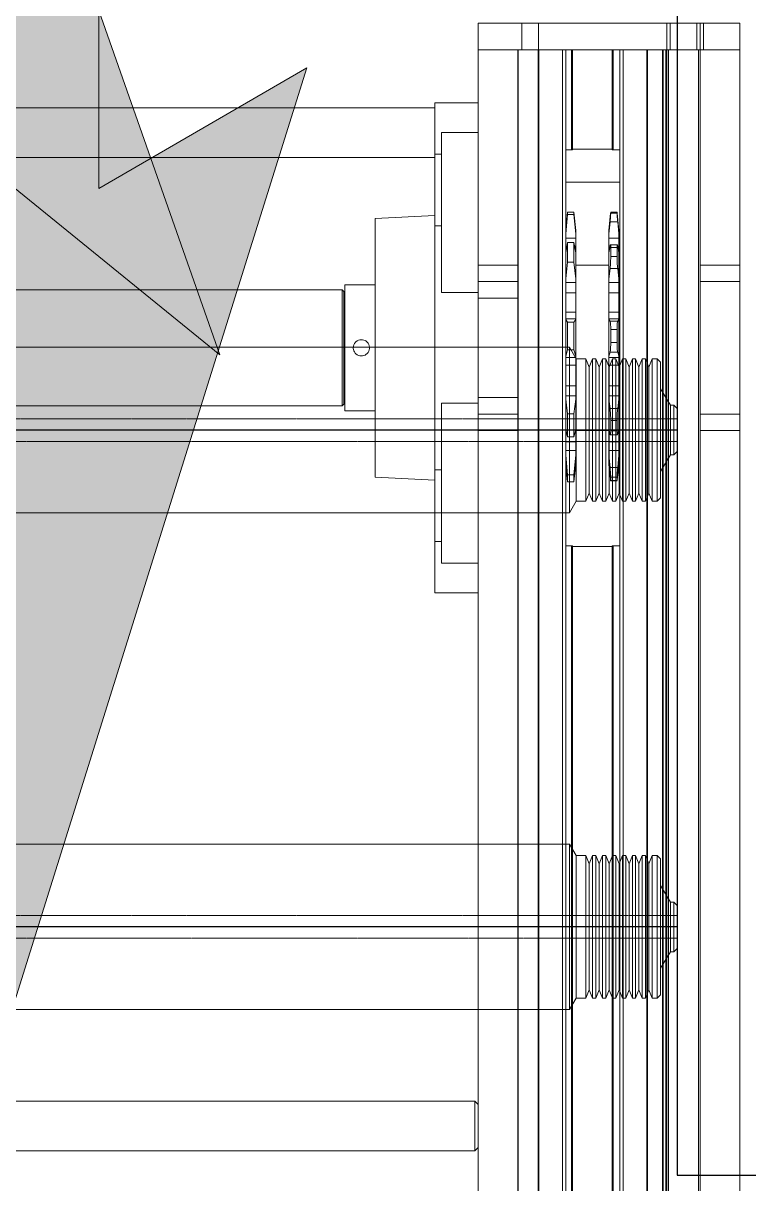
# Model space of a CAD drawing. Header units: millimetres. Extents: x -13874 to 5569, y -3136 to 4764.
# Drawn here: x 3948.2 to 4167.2, y 3004.3 to 3354.8 of the extents above; entities that cross this region are included whole.
import ezdxf

# ---------------------------------------------------------------- set-up
doc = ezdxf.new("R2010")
doc.units = ezdxf.units.MM
doc.linetypes.add('EB_DASHDOTDOT', pattern=[45, 30, -3, 3, -3, 3, -3])
doc.linetypes.add('HIDDEN', pattern=[0.375, 0.25, -0.125])
doc.layers.add('7', color=30, linetype='EB_DASHDOTDOT', lineweight=18)
doc.layers.add('8', color=35, linetype='Continuous', lineweight=5)
doc.layers.add('标注线', color=5, linetype='Continuous')

# ---------------------------------------------------------------- blocks, each defined once
blk = doc.blocks.new('guntong')
at = {"color": 7, "linetype": 'Continuous', "lineweight": 15}
for p, q in [((672915481.57, 135064607.37, 216.79), (672915479.72, 135064595.86, 216.79)), ((672915482.93, 135064608.36, 216.79), (672915481.57, 135064607.37, 216.79)), ((672915481.57, 135064572.73, 216.79), (672915481.57, 135064607.37, 216.79)), ((672915855.73, 135064608.36), (672915482.93, 135064608.36, 216.79)), ((672915482.93, 135064608.36, 216.79), (672915482.93, 135064558.36, 216.79)), ((672915857.73, 135064604.86), (672915855.73, 135064608.36)), ((672915855.73, 135064608.36), (672915855.73, 135064558.36)), ((672915860.73, 135064604.86), (672915857.73, 135064604.86)), ((672915857.73, 135064604.86), (672915857.73, 135064561.86)), ((672915861.73, 135064602.36), (672915860.73, 135064604.86)), ((672915860.73, 135064604.86), (672915860.73, 135064561.86)), ((672915862.73, 135064604.86), (672915861.73, 135064602.36)), ((672915863.73, 135064604.86), (672915862.73, 135064604.86)), ((672915862.73, 135064604.86), (672915862.73, 135064561.86)), ((672915864.73, 135064602.36), (672915863.73, 135064604.86)), ((672915863.73, 135064604.86), (672915863.73, 135064561.86)), ((672915865.73, 135064604.86), (672915864.73, 135064602.36)), ((672915866.73, 135064604.86), (672915865.73, 135064604.86)), ((672915865.73, 135064604.86), (672915865.73, 135064561.86)), ((672915867.73, 135064602.36), (672915866.73, 135064604.86)), ((672915866.73, 135064604.86), (672915866.73, 135064561.86)), ((672915868.73, 135064604.86), (672915867.73, 135064602.36)), ((672915869.73, 135064604.86), (672915868.73, 135064604.86)), ((672915868.73, 135064604.86), (672915868.73, 135064561.86)), ((672915870.73, 135064602.36), (672915869.73, 135064604.86)), ((672915869.73, 135064604.86), (672915869.73, 135064561.86)), ((672915871.73, 135064604.86), (672915870.73, 135064602.36)), ((672915872.73, 135064604.86), (672915871.73, 135064604.86)), ((672915871.73, 135064604.86), (672915871.73, 135064561.86)), ((672915873.73, 135064602.36), (672915872.73, 135064604.86)), ((672915872.73, 135064604.86), (672915872.73, 135064561.86)), ((672915874.73, 135064604.86), (672915873.73, 135064602.36)), ((672915875.73, 135064604.86), (672915874.73, 135064604.86)), ((672915874.73, 135064604.86), (672915874.73, 135064561.86)), ((672915876.73, 135064602.36), (672915875.73, 135064604.86)), ((672915875.73, 135064604.86), (672915875.73, 135064561.86)), ((672915877.73, 135064604.86), (672915876.73, 135064602.36)), ((672915878.73, 135064604.86), (672915877.73, 135064604.86)), ((672915877.73, 135064604.86), (672915877.73, 135064561.86)), ((672915879.73, 135064602.36), (672915878.73, 135064604.86)), ((672915878.73, 135064604.86), (672915878.73, 135064561.86)), ((672915880.73, 135064604.86), (672915879.73, 135064602.36)), ((672915882.23, 135064604.86), (672915880.73, 135064604.86)), ((672915880.73, 135064604.86), (672915880.73, 135064561.86)), ((672915883.23, 135064603.86), (672915882.23, 135064604.86)), ((672915882.23, 135064573.84), (672915882.23, 135064604.86)), ((672915883.23, 135064603.86), (672915883.23, 135064574.29)), ((672915861.73, 135064602.36), (672915861.73, 135064564.36)), ((672915864.73, 135064602.36), (672915864.73, 135064564.36)), ((672915867.73, 135064602.36), (672915867.73, 135064564.36)), ((672915870.73, 135064602.36), (672915870.73, 135064564.36)), ((672915873.73, 135064602.36), (672915873.73, 135064564.36)), ((672915876.73, 135064602.36), (672915876.73, 135064564.36)), ((672915879.73, 135064602.36), (672915879.73, 135064564.36)), ((672915479.22, 135064595.86, 216.79), (672915478.22, 135064594.86, 216.79)), ((672915479.72, 135064595.86, 216.79), (672915479.22, 135064595.86, 216.79)), ((672915479.22, 135064595.86, 216.79), (672915479.22, 135064570.86, 216.79)), ((672915479.72, 135064595.86, 216.79), (672915479.72, 135064570.86, 216.79)), ((672915886.23, 135064590.86), (672915883.23, 135064595.86)), ((672915887.23, 135064590.86), (672915886.23, 135064590.86)), ((672915886.23, 135064590.86), (672915886.23, 135064575.86)), ((672915888.23, 135064589.86), (672915887.23, 135064590.86)), ((672915887.23, 135064580.04), (672915887.23, 135064590.86)), ((672915887.23, 135064575.86), (672915887.23, 135064580.04)), ((672915883.23, 135064570.86), (672915886.23, 135064575.86)), ((672915886.23, 135064575.86), (672915887.23, 135064575.86)), ((672915887.23, 135064575.86), (672915888.23, 135064576.86)), ((672915478.22, 135064571.86, 216.79), (672915479.22, 135064570.86, 216.79)), ((672915481.57, 135064559.34, 216.79), (672915481.57, 135064572.73, 216.79)), ((672915882.23, 135064561.86), (672915882.23, 135064573.84)), ((672915883.23, 135064574.29), (672915883.23, 135064562.86)), ((672915479.22, 135064570.86, 216.79), (672915479.72, 135064570.86, 216.79)), ((672915479.72, 135064570.86, 216.79), (672915481.57, 135064559.34, 216.79)), ((672915855.73, 135064558.36), (672915857.73, 135064561.86)), ((672915857.73, 135064561.86), (672915860.73, 135064561.86)), ((672915860.73, 135064561.86), (672915861.73, 135064564.36)), ((672915861.73, 135064564.36), (672915862.73, 135064561.86)), ((672915862.73, 135064561.86), (672915863.73, 135064561.86)), ((672915863.73, 135064561.86), (672915864.73, 135064564.36)), ((672915864.73, 135064564.36), (672915865.73, 135064561.86)), ((672915865.73, 135064561.86), (672915866.73, 135064561.86)), ((672915866.73, 135064561.86), (672915867.73, 135064564.36)), ((672915867.73, 135064564.36), (672915868.73, 135064561.86)), ((672915868.73, 135064561.86), (672915869.73, 135064561.86)), ((672915869.73, 135064561.86), (672915870.73, 135064564.36)), ((672915870.73, 135064564.36), (672915871.73, 135064561.86)), ((672915871.73, 135064561.86), (672915872.73, 135064561.86)), ((672915872.73, 135064561.86), (672915873.73, 135064564.36)), ((672915873.73, 135064564.36), (672915874.73, 135064561.86)), ((672915874.73, 135064561.86), (672915875.73, 135064561.86)), ((672915875.73, 135064561.86), (672915876.73, 135064564.36)), ((672915876.73, 135064564.36), (672915877.73, 135064561.86)), ((672915877.73, 135064561.86), (672915878.73, 135064561.86)), ((672915878.73, 135064561.86), (672915879.73, 135064564.36)), ((672915879.73, 135064564.36), (672915880.73, 135064561.86)), ((672915880.73, 135064561.86), (672915882.23, 135064561.86)), ((672915882.23, 135064561.86), (672915883.23, 135064562.86)), ((672915481.57, 135064559.34, 216.79), (672915482.93, 135064558.36, 216.79)), ((672915482.93, 135064558.36, 216.79), (672915855.73, 135064558.36))]:
    blk.add_line(p, q, dxfattribs=at)
at = {"color": 4, "linetype": 'HIDDEN', "lineweight": 0, "ltscale": 0.05}
for p, q in [((672915888.23, 135064586.76), (672915478.22, 135064586.76, 216.79)), ((672915478.22, 135064579.96, 216.79), (672915888.23, 135064579.96))]:
    blk.add_line(p, q, dxfattribs=at)
at = {"layer": '标注线'}
for p, q in [((672915478.22, 135064571.86, 216.79), (672915478.22, 135064594.86, 216.79)), ((672915888.23, 135064576.86), (672915888.23, 135064589.86)), ((672915888.23, 135064583.36), (672915478.22, 135064583.36, 216.79))]:
    blk.add_line(p, q, dxfattribs=at)
blk = doc.blocks.new('ehyrjhyt')
blk.add_hatch(color=3).paths.add_polyline_path([(672895527.43, 135066262.73), (672895563.98, 135066158.72), (672895498.44, 135066212.03), (672895432.91, 135066158.72), (672895469.46, 135066262.73), (672895469.46, 135066508.77), (672895406.71, 135066472.3), (672895498.44, 135066765.59), (672895590.18, 135066472.3), (672895527.43, 135066508.77)])
at = {"layer": '8', "color": 3, "linetype": 'Continuous'}
for p, q in [((672895498.44, 135066765.59, -792.56), (672895590.18, 135066472.3, -792.56)), ((672895590.18, 135066472.3, -792.56), (672895527.43, 135066508.77, -792.56)), ((672895527.43, 135066508.77, -792.56), (672895527.43, 135066262.73, -792.56)), ((672895527.43, 135066262.73, -792.56), (672895563.98, 135066158.72, -792.56)), ((672895563.98, 135066158.72, -792.56), (672895498.44, 135066212.03, -792.56))]:
    blk.add_line(p, q, dxfattribs=at)
blk = doc.blocks.new('rhryh')
at = {"color": 2, "elevation": -692.22}
blk.add_lwpolyline([(88564.17, 108253.94), (89464.17, 108253.94), (89464.17, 108293.94), (88564.17, 108293.94)], close=True, dxfattribs=at)
at = {"color": 1}
blk.add_circle((89014.17, 108497.44, -909.01), 546.16, dxfattribs=at)
at = {"layer": '7', "extrusion": (0, 0, -1), "zscale": -1, "rotation": 270}
for p in [(-135153222.53, 673024182.17, 909.01), (-135153372.53, 673024182.17, 909.01)]:
    blk.add_blockref('guntong', p, dxfattribs=at)
at = {"layer": '7', "xscale": -1, "rotation": 90}
blk.add_blockref('ehyrjhyt', (135155370.84, 673003995.88, -116.44), dxfattribs=at)
at = {"layer": '7', "rotation": 270}
blk.add_blockref('ehyrjhyt', (-134977346.88, 673003995.88, -116.44), dxfattribs=at)
blk = doc.blocks.new('A$C68C05B9F')
at = {"color": 7, "linetype": 'Continuous', "lineweight": 15}
for p, q in [((12, 8, 800.61), (12, 1008, 800.61)), ((12.5, 8, 800.61), (12.5, 1008, 800.61)), ((21.5, 8, 800.61), (21.5, 1008, 800.61)), ((22, 8, 800.61), (22, 1008, 800.61)), ((22.3, 8, 800.61), (22.3, 1008, 800.61)), ((23.08, 8, 800.61), (23.08, 1008, 800.61)), ((23.29, 8, 800.61), (23.29, 1008, 800.61)), ((27.81, 8, 800.61), (27.81, 1008, 800.61)), ((28.02, 8, 800.61), (28.02, 1008, 800.61)), ((35.2, 8, 800.61), (35.2, 1008, 800.61)), ((36.2, 8, 800.61), (36.2, 1008, 800.61)), ((38.2, 157.75, 800.61), (38.2, 1008, 800.61)), ((38.5, 157.85, 800.61), (38.5, 1008, 800.61)), ((50.5, 157.85, 800.61), (50.5, 1008, 800.61)), ((50.8, 157.75, 800.61), (50.8, 1008, 800.61)), ((52.5, 1008, 800.61), (52.5, 8, 800.61)), ((53.5, 8, 800.61), (53.5, 1008, 800.61)), ((60.68, 8, 800.61), (60.68, 1008, 800.61)), ((60.89, 8, 800.61), (60.89, 1008, 800.61)), ((66.91, 8, 800.61), (66.91, 1008, 800.61)), ((0, 123, 800.61), (0, 353, 800.61)), ((67, 123, 800.61), (67, 353, 800.61)), ((79, 123, 800.61), (79, 353, 800.61)), ((80, 340.5, 800.61), (79, 339.5, 800.61)), ((368, 340.5, 800.61), (80, 340.5, 800.61)), ((80, 340.5, 800.61), (80, 325.5, 800.61)), ((79, 326.5, 800.61), (80, 325.5, 800.61)), ((80, 325.5, 800.61), (368, 325.5, 800.61)), ((92, 172, 800.61), (79, 172, 800.61)), ((92, 172, 800.61), (92, 156.5, 800.61)), ((79, 162.99, 800.61), (90, 162.99, 800.61)), ((90, 162.99, 800.61), (90, 114.75, 800.61)), ((38.2, 157.75, 800.61), (36.2, 157.75, 800.61)), ((50.5, 158, 800.61), (38.5, 158, 800.61)), ((52.5, 157.75, 800.61), (50.8, 157.75, 800.61)), ((92, 156.5, 800.61), (90, 156.5, 800.61)), ((92, 156.5, 800.61), (92, 134.88, 800.61)), ((38.96, 138.13, 800.61), (37.04, 138.13, 800.61)), ((37.05, 138.06, 800.61), (37.05, 137.06, 800.61)), ((38.95, 138.06, 800.61), (37.05, 138.06, 800.61)), ((37.05, 137.06, 800.61), (38.95, 137.06, 800.61)), ((38.95, 137.06, 800.61), (38.95, 138.06, 800.61)), ((50.05, 138.48, 800.61), (49.5, 133.27, 800.61)), ((50.05, 136.31, 800.61), (50.05, 138.48, 800.61)), ((50.05, 138.48, 800.61), (51.95, 138.48, 800.61)), ((51.95, 138.48, 800.61), (51.95, 136.31, 800.61)), ((52.5, 133.27, 800.61), (51.95, 138.48, 800.61)), ((110, 137.06, 800.61), (92, 138, 800.61)), ((110, 58.94, 800.61), (110, 137.06, 800.61)), ((36.5, 133.27, 800.61), (36.85, 136.54, 800.61)), ((36.85, 134.11, 800.61), (36.5, 130.4, 800.61)), ((36.5, 133.27, 800.61), (36.5, 130.4, 800.61)), ((39.15, 134.11, 800.61), (36.85, 134.11, 800.61)), ((39.15, 136.54, 800.61), (39.5, 133.27, 800.61)), ((39.5, 130.4, 800.61), (39.15, 134.11, 800.61)), ((39.5, 133.27, 800.61), (39.5, 130.4, 800.61)), ((49.5, 130.4, 800.61), (50.05, 136.31, 800.61)), ((49.5, 133.27, 800.61), (49.5, 130.4, 800.61)), ((50.05, 136.31, 800.61), (51.95, 136.31, 800.61)), ((51.95, 136.31, 800.61), (52.5, 130.4, 800.61)), ((92, 134.88, 800.61), (90, 134.88, 800.61)), ((92, 134.88, 800.61), (92, 61.13, 800.61)), ((36.5, 130.4, 800.61), (36.5, 129.05, 800.61)), ((39.5, 130.4, 800.61), (39.5, 129.05, 800.61)), ((49.5, 130.4, 800.61), (49.5, 129.05, 800.61)), ((36.5, 129.05, 800.61), (39.5, 129.05, 800.61)), ((36.5, 126.34, 800.61), (36.5, 129.05, 800.61)), ((39.5, 126.34, 800.61), (36.5, 126.34, 800.61)), ((36.5, 126.34, 800.61), (36.5, 122.65, 800.61)), ((39.5, 129.05, 800.61), (39.5, 126.34, 800.61)), ((39.5, 126.34, 800.61), (39.5, 122.65, 800.61)), ((49.5, 129.05, 800.61), (52.5, 129.05, 800.61)), ((49.5, 126.34, 800.61), (49.5, 129.05, 800.61)), ((52.5, 126.34, 800.61), (49.5, 126.34, 800.61)), ((49.5, 126.34, 800.61), (49.5, 122.65, 800.61)), ((0, 118, 800.61), (0, 123, 800.61)), ((0, 123, 800.61), (12, 123, 800.61)), ((36.5, 122.64, 800.61), (36.85, 124.02, 800.61)), ((39.06, 124.24, 800.61), (36.94, 124.24, 800.61)), ((37.05, 123.07, 800.61), (37.05, 119.92, 800.61)), ((38.95, 123.07, 800.61), (37.05, 123.07, 800.61)), ((38.95, 119.92, 800.61), (38.95, 123.07, 800.61)), ((39.15, 124.02, 800.61), (39.5, 122.64, 800.61)), ((49.5, 123, 800.61), (39.5, 123, 800.61)), ((50.05, 124.84, 800.61), (49.5, 122.64, 800.61)), ((50.05, 117.96, 800.61), (50.05, 124.84, 800.61)), ((50.05, 124.84, 800.61), (51.95, 124.84, 800.61)), ((51.95, 124.84, 800.61), (51.95, 117.96, 800.61)), ((52.5, 122.64, 800.61), (51.95, 124.84, 800.61)), ((67, 123, 800.61), (79, 123, 800.61)), ((67, 121.68, 800.61), (67, 123, 800.61)), ((79, 123, 800.61), (79, 118, 800.61)), ((36.5, 122.64, 800.61), (36.5, 113.55, 800.61)), ((37.05, 119.92, 800.61), (38.95, 119.92, 800.61)), ((39.5, 122.64, 800.61), (39.5, 113.55, 800.61)), ((49.5, 122.64, 800.61), (49.5, 113.55, 800.61)), ((67, 74.32, 800.61), (67, 121.68, 800.61)), ((12, 118, 800.61), (0, 118, 800.61)), ((0, 118, 800.61), (0, 78, 800.61)), ((36.85, 116.32, 800.61), (36.5, 113.55, 800.61)), ((39.15, 116.32, 800.61), (36.85, 116.32, 800.61)), ((39.5, 113.55, 800.61), (39.15, 116.32, 800.61)), ((49.5, 113.55, 800.61), (50.05, 117.96, 800.61)), ((50.05, 117.96, 800.61), (51.95, 117.96, 800.61)), ((51.95, 117.96, 800.61), (52.5, 113.55, 800.61)), ((79, 118, 800.61), (67, 118, 800.61)), ((79, 118, 800.61), (79, 114.75, 800.61)), ((119.2, 117, 800.61), (110, 117, 800.61)), ((119.2, 79, 800.61), (119.2, 117, 800.61)), ((36.5, 113, 800.61), (36.2, 113, 800.61)), ((36.5, 113.55, 800.61), (36.5, 112.54, 800.61)), ((36.5, 112.54, 800.61), (39.5, 112.54, 800.61)), ((36.5, 109.48, 800.61), (36.5, 112.54, 800.61)), ((39.5, 113.55, 800.61), (39.5, 112.54, 800.61)), ((39.5, 112.54, 800.61), (39.5, 109.48, 800.61)), ((49.5, 113.55, 800.61), (49.5, 112.54, 800.61)), ((49.5, 112.54, 800.61), (52.5, 112.54, 800.61)), ((49.5, 109.48, 800.61), (49.5, 112.54, 800.61)), ((79, 113, 800.61), (67, 113, 800.61)), ((79, 114.75, 800.61), (79, 81.25, 800.61)), ((90, 114.75, 800.61), (79, 114.75, 800.61)), ((119.5, 113, 800.61), (119.2, 113, 800.61)), ((120, 115.5, 800.61), (119.5, 115, 800.61)), ((119.5, 97.72, 800.61), (119.5, 115, 800.61)), ((328, 115.5, 800.61), (120, 115.5, 800.61)), ((120, 115.5, 800.61), (120, 97.71, 800.61)), ((39.5, 109.48, 800.61), (36.5, 109.48, 800.61)), ((36.5, 109.48, 800.61), (36.5, 103.27, 800.61)), ((39.5, 109.48, 800.61), (39.5, 103.27, 800.61)), ((52.5, 109.48, 800.61), (49.5, 109.48, 800.61)), ((49.5, 109.48, 800.61), (49.5, 103.27, 800.61)), ((36.5, 103.27, 800.61), (39.5, 103.27, 800.61)), ((36.5, 100.9, 800.61), (36.5, 103.27, 800.61)), ((39.5, 103.27, 800.61), (39.5, 100.9, 800.61)), ((49.5, 103.27, 800.61), (52.5, 103.27, 800.61)), ((49.5, 100.9, 800.61), (49.5, 103.27, 800.61)), ((39.5, 100.9, 800.61), (36.5, 100.9, 800.61)), ((36.5, 100.9, 800.61), (36.5, 100.48, 800.61)), ((36.5, 100.48, 800.61), (36.85, 99.32, 800.61)), ((36.5, 100.48, 800.61), (36.5, 89.42, 800.61)), ((36.85, 99.32, 800.61), (39.15, 99.32, 800.61)), ((39.15, 99.32, 800.61), (39.5, 100.48, 800.61)), ((39.5, 100.9, 800.61), (39.5, 100.48, 800.61)), ((39.5, 100.48, 800.61), (39.5, 89.42, 800.61)), ((52.5, 100.9, 800.61), (49.5, 100.9, 800.61)), ((49.5, 100.9, 800.61), (49.5, 100.48, 800.61)), ((50.05, 98.64, 800.61), (49.5, 100.48, 800.61)), ((49.5, 100.48, 800.61), (49.5, 89.42, 800.61)), ((50.05, 90.26, 800.61), (50.05, 98.64, 800.61)), ((50.05, 98.64, 800.61), (51.95, 98.64, 800.61)), ((52.5, 100.48, 800.61), (51.95, 98.64, 800.61)), ((51.95, 98.64, 800.61), (51.95, 90.26, 800.61)), ((37.05, 96.35, 800.61), (37.05, 92.52, 800.61)), ((38.95, 96.35, 800.61), (37.05, 96.35, 800.61)), ((38.95, 92.52, 800.61), (38.95, 96.35, 800.61)), ((119.5, 81, 800.61), (119.5, 97.72, 800.61)), ((120, 97.71, 800.61), (120, 80.5, 800.61)), ((37.05, 92.52, 800.61), (38.95, 92.52, 800.61)), ((36.85, 89.95, 800.61), (36.5, 89.42, 800.61)), ((36.5, 89.42, 800.61), (36.5, 89.23, 800.61)), ((36.5, 89.23, 800.61), (39.5, 89.23, 800.61)), ((36.5, 87.25, 800.61), (36.5, 89.23, 800.61)), ((39.15, 89.95, 800.61), (36.85, 89.95, 800.61)), ((39.5, 89.42, 800.61), (39.15, 89.95, 800.61)), ((39.5, 89.42, 800.61), (39.5, 89.23, 800.61)), ((39.5, 89.23, 800.61), (39.5, 87.25, 800.61)), ((49.5, 89.42, 800.61), (50.05, 90.26, 800.61)), ((49.5, 89.42, 800.61), (49.5, 89.23, 800.61)), ((49.5, 89.23, 800.61), (52.5, 89.23, 800.61)), ((49.5, 87.25, 800.61), (49.5, 89.23, 800.61)), ((50.05, 90.26, 800.61), (51.95, 90.26, 800.61)), ((51.95, 90.26, 800.61), (52.5, 89.42, 800.61)), ((39.5, 87.25, 800.61), (36.5, 87.25, 800.61)), ((36.5, 87.25, 800.61), (36.5, 81.42, 800.61)), ((39.5, 87.25, 800.61), (39.5, 81.42, 800.61)), ((52.5, 87.25, 800.61), (49.5, 87.25, 800.61)), ((49.5, 87.25, 800.61), (49.5, 81.42, 800.61)), ((36.2, 83, 800.61), (36.5, 83, 800.61)), ((36.5, 81.42, 800.61), (39.5, 81.42, 800.61)), ((36.5, 78.31, 800.61), (36.5, 81.42, 800.61)), ((39.5, 81.42, 800.61), (39.5, 78.31, 800.61)), ((49.5, 81.42, 800.61), (52.5, 81.42, 800.61)), ((49.5, 78.31, 800.61), (49.5, 81.42, 800.61)), ((67, 83, 800.61), (79, 83, 800.61)), ((79, 81.25, 800.61), (90, 81.25, 800.61)), ((79, 81.25, 800.61), (79, 78, 800.61)), ((90, 81.25, 800.61), (90, 33.01, 800.61)), ((119.2, 83, 800.61), (119.5, 83, 800.61)), ((119.5, 81, 800.61), (120, 80.5, 800.61)), ((0, 73, 800.61), (0, 78, 800.61)), ((0, 78, 800.61), (12, 78, 800.61)), ((39.5, 78.31, 800.61), (36.5, 78.31, 800.61)), ((36.5, 78.31, 800.61), (36.5, 77.16, 800.61)), ((36.5, 77.16, 800.61), (36.85, 74.01, 800.61)), ((36.5, 77.16, 800.61), (36.5, 69.31, 800.61)), ((39.15, 74.01, 800.61), (39.5, 77.16, 800.61)), ((39.5, 78.31, 800.61), (39.5, 77.16, 800.61)), ((39.5, 77.16, 800.61), (39.5, 69.31, 800.61)), ((52.5, 78.31, 800.61), (49.5, 78.31, 800.61)), ((49.5, 78.31, 800.61), (49.5, 77.16, 800.61)), ((50.05, 72.14, 800.61), (49.5, 77.16, 800.61)), ((49.5, 77.16, 800.61), (49.5, 69.31, 800.61)), ((52.5, 77.16, 800.61), (51.95, 72.14, 800.61)), ((67, 78, 800.61), (79, 78, 800.61)), ((79, 78, 800.61), (79, 73, 800.61)), ((110, 79, 800.61), (119.2, 79, 800.61)), ((120, 80.5, 800.61), (328, 80.5, 800.61)), ((36.85, 74.01, 800.61), (39.15, 74.01, 800.61)), ((67, 73, 800.61), (67, 74.32, 800.61)), ((0, 8, 800.61), (0, 73, 800.61)), ((12, 73, 800.61), (0, 73, 800.61)), ((37.05, 70.4, 800.61), (37.05, 67.68, 800.61)), ((38.95, 70.4, 800.61), (37.05, 70.4, 800.61)), ((38.95, 67.68, 800.61), (38.95, 70.4, 800.61)), ((39.5, 73, 800.61), (49.5, 73, 800.61)), ((50.05, 72.14, 800.61), (51.95, 72.14, 800.61)), ((50.05, 66.19, 800.61), (50.05, 72.14, 800.61)), ((51.95, 72.14, 800.61), (51.95, 66.19, 800.61)), ((79, 73, 800.61), (67, 73, 800.61)), ((67, 8, 800.61), (67, 73, 800.61)), ((79, 8, 800.61), (79, 73, 800.61)), ((36.85, 67.35, 800.61), (36.5, 69.31, 800.61)), ((36.5, 69.31, 800.61), (36.5, 67.33, 800.61)), ((36.5, 64.93, 800.61), (36.5, 67.33, 800.61)), ((36.98, 66.9, 800.61), (39.02, 66.9, 800.61)), ((37.05, 67.68, 800.61), (38.95, 67.68, 800.61)), ((39.5, 69.31, 800.61), (39.15, 67.35, 800.61)), ((39.5, 69.31, 800.61), (39.5, 67.33, 800.61)), ((39.5, 67.33, 800.61), (39.5, 64.93, 800.61)), ((49.5, 69.31, 800.61), (50.05, 66.19, 800.61)), ((49.5, 69.31, 800.61), (49.5, 67.33, 800.61)), ((49.5, 64.93, 800.61), (49.5, 67.33, 800.61)), ((51.95, 66.19, 800.61), (52.5, 69.31, 800.61)), ((39.5, 64.93, 800.61), (36.5, 64.93, 800.61)), ((36.5, 64.93, 800.61), (36.5, 63.59, 800.61)), ((36.5, 63.59, 800.61), (36.85, 59.92, 800.61)), ((36.5, 63.59, 800.61), (36.5, 62.53, 800.61)), ((39.15, 59.92, 800.61), (39.5, 63.59, 800.61)), ((39.5, 64.93, 800.61), (39.5, 63.59, 800.61)), ((39.5, 63.59, 800.61), (39.5, 62.53, 800.61)), ((52.5, 64.93, 800.61), (49.5, 64.93, 800.61)), ((49.5, 64.93, 800.61), (49.5, 63.59, 800.61)), ((50.05, 57.74, 800.61), (49.5, 63.59, 800.61)), ((49.5, 63.59, 800.61), (49.5, 62.53, 800.61)), ((50.05, 66.19, 800.61), (51.95, 66.19, 800.61)), ((52.5, 63.59, 800.61), (51.95, 57.74, 800.61)), ((36.5, 62.53, 800.61), (37.02, 57.33, 800.61)), ((36.85, 59.92, 800.61), (39.15, 59.92, 800.61)), ((38.98, 57.33, 800.61), (39.5, 62.53, 800.61)), ((49.5, 62.53, 800.61), (50.05, 57, 800.61)), ((51.95, 57, 800.61), (52.5, 62.53, 800.61)), ((90, 61.13, 800.61), (92, 61.13, 800.61)), ((92, 61.13, 800.61), (92, 39.5, 800.61)), ((37.05, 57.37, 800.61), (37.05, 57.03, 800.61)), ((38.95, 57.37, 800.61), (37.05, 57.37, 800.61)), ((37.05, 57.03, 800.61), (38.95, 57.03, 800.61)), ((37.05, 57.03, 800.61), (38.95, 57.03, 800.61)), ((38.95, 57.03, 800.61), (38.95, 57.37, 800.61)), ((50.05, 57.74, 800.61), (51.95, 57.74, 800.61)), ((50.05, 57, 800.61), (50.05, 57.74, 800.61)), ((50.05, 57, 800.61), (51.95, 57, 800.61)), ((51.95, 57.74, 800.61), (51.95, 57, 800.61)), ((92, 58, 800.61), (110, 58.94, 800.61)), ((36.2, 48, 800.61), (52.5, 48, 800.61)), ((92, 39.5, 800.61), (90, 39.5, 800.61)), ((356, 40.5, 800.61), (92, 40.5, 800.61)), ((92, 39.5, 800.61), (92, 24, 800.61)), ((36.2, 38.25, 800.61), (38.2, 38.25, 800.61)), ((38.2, 8, 800.61), (38.2, 38.25, 800.61)), ((38.5, 8, 800.61), (38.5, 38.15, 800.61)), ((38.5, 38, 800.61), (50.5, 38, 800.61)), ((50.5, 8, 800.61), (50.5, 38.15, 800.61)), ((50.8, 38.25, 800.61), (52.5, 38.25, 800.61)), ((50.8, 8, 800.61), (50.8, 38.25, 800.61)), ((90, 33.01, 800.61), (79, 33.01, 800.61)), ((92, 25.5, 800.61), (356, 25.5, 800.61)), ((79, 24, 800.61), (92, 24, 800.61)), ((0, 0, 800.61), (0, 8, 800.61)), ((0, 8, 800.61), (11, 8, 800.61)), ((11, 8, 800.61), (11, 0, 800.61)), ((12, 8, 800.61), (11, 8, 800.61)), ((12, 8, 800.61), (12, 0, 800.61)), ((12.5, 8, 800.61), (12, 8, 800.61)), ((21.5, 8, 800.61), (12.5, 8, 800.61)), ((13, 0, 800.61), (13, 8, 800.61)), ((21, 8, 800.61), (13, 8, 800.61)), ((21, 8, 800.61), (21, 0, 800.61)), ((22, 8, 800.61), (21.5, 8, 800.61)), ((22, 0, 800.61), (22, 8, 800.61)), ((60.8, 8, 800.61), (22, 8, 800.61)), ((35.2, 8, 800.61), (28.02, 8, 800.61)), ((60.68, 8, 800.61), (53.5, 8, 800.61)), ((60.8, 8, 800.61), (60.8, 0, 800.61)), ((65.8, 8, 800.61), (60.8, 8, 800.61)), ((65.8, 8, 800.61), (60.89, 8, 800.61)), ((65.8, 8, 800.61), (65.8, 0, 800.61)), ((65.8, 8, 800.61), (79, 8, 800.61)), ((67, 8, 800.61), (79, 8, 800.61)), ((79, 0, 800.61), (79, 8, 800.61)), ((0, 0, 800.61), (11, 0, 800.61)), ((11, 0, 800.61), (12, 0, 800.61)), ((12, 0, 800.61), (13, 0, 800.61)), ((13, 0, 800.61), (21, 0, 800.61)), ((21, 0, 800.61), (22, 0, 800.61)), ((22, 0, 800.61), (60.8, 0, 800.61)), ((60.8, 0, 800.61), (65.8, 0, 800.61)), ((65.8, 0, 800.61), (79, 0, 800.61))]:
    blk.add_line(p, q, dxfattribs=at)
at = {"color": 8, "linetype": 'Continuous', "lineweight": 15}
for p, q in [((36.5, 67.33, 800.61), (36.85, 67.33, 800.61)), ((39.15, 67.33, 800.61), (39.5, 67.33, 800.61)), ((49.5, 67.33, 800.61), (49.85, 67.33, 800.61)), ((52.15, 67.33, 800.61), (52.5, 67.33, 800.61))]:
    blk.add_line(p, q, dxfattribs=at)
at = {"color": 7, "linetype": 'Continuous', "lineweight": 15}
for points, knots in [([(38.5, 157.85, 800.61), (38.5, 157.84, 800.61), (38.49, 157.81, 800.61), (38.43, 157.78, 800.61), (38.35, 157.76, 800.61), (38.27, 157.75, 800.61), (38.22, 157.75, 800.61), (38.2, 157.75, 800.61)], [0, 0, 0, 0, 0.227228, 0.454458, 0.67965, 0.894275, 1, 1, 1, 1]), ([(50.8, 157.75, 800.61), (50.77, 157.75, 800.61), (50.7, 157.75, 800.61), (50.62, 157.77, 800.61), (50.55, 157.79, 800.61), (50.51, 157.82, 800.61), (50.5, 157.84, 800.61), (50.5, 157.85, 800.61)], [0, 0, 0, 0, 0.200094, 0.399958, 0.605943, 0.823797, 1, 1, 1, 1]), ([(37.05, 138.06, 800.61), (37.05, 138.1, 800.61), (37.04, 138.18, 800.61), (37, 137.86, 800.61), (36.93, 137.31, 800.61), (36.87, 136.78, 800.61), (36.85, 136.54, 800.61)], [0, 0, 0, 0, 0.2592709, 0.5185876, 0.7783754, 1, 1, 1, 1]), ([(36.85, 134.11, 800.61), (36.88, 134.45, 800.61), (36.94, 135.13, 800.61), (37.01, 136.04, 800.61), (37.05, 136.72, 800.61), (37.05, 136.96, 800.61), (37.05, 137.06, 800.61)], [0, 0, 0, 0, 0.26147, 0.523044, 0.783799, 1, 1, 1, 1]), ([(39.15, 136.54, 800.61), (39.12, 136.83, 800.61), (39.06, 137.39, 800.61), (39, 137.93, 800.61), (38.95, 138.18, 800.61), (38.95, 138.1, 800.61), (38.95, 138.06, 800.61)], [0, 0, 0, 0, 0.261495, 0.523066, 0.78381, 1, 1, 1, 1]), ([(38.95, 137.06, 800.61), (38.95, 136.93, 800.61), (38.96, 136.66, 800.61), (39, 135.9, 800.61), (39.07, 135.02, 800.61), (39.13, 134.4, 800.61), (39.15, 134.11, 800.61)], [0, 0, 0, 0, 0.259271, 0.5185867, 0.7783853, 1, 1, 1, 1]), ([(37.05, 123.07, 800.61), (37.05, 123.32, 800.61), (37.04, 123.81, 800.61), (37, 124.2, 800.61), (36.93, 124.29, 800.61), (36.87, 124.11, 800.61), (36.85, 124.02, 800.61)], [0, 0, 0, 0, 0.2592769, 0.5185908, 0.7783838, 1, 1, 1, 1]), ([(39.15, 124.02, 800.61), (39.12, 124.12, 800.61), (39.06, 124.31, 800.61), (39, 124.16, 800.61), (38.95, 123.74, 800.61), (38.95, 123.28, 800.61), (38.95, 123.07, 800.61)], [0, 0, 0, 0, 0.261491, 0.523069, 0.783812, 1, 1, 1, 1]), ([(36.85, 116.32, 800.61), (36.88, 116.59, 800.61), (36.94, 117.14, 800.61), (37.01, 118.15, 800.61), (37.05, 119.12, 800.61), (37.05, 119.67, 800.61), (37.05, 119.92, 800.61)], [0, 0, 0, 0, 0.2614966, 0.5230818, 0.7838172, 1, 1, 1, 1]), ([(38.95, 119.92, 800.61), (38.95, 119.62, 800.61), (38.96, 119.01, 800.61), (39, 117.99, 800.61), (39.07, 117.04, 800.61), (39.13, 116.54, 800.61), (39.15, 116.32, 800.61)], [0, 0, 0, 0, 0.259269, 0.5185874, 0.7783789, 1, 1, 1, 1]), ([(37.05, 96.35, 800.61), (37.05, 96.69, 800.61), (37.04, 97.36, 800.61), (37, 98.28, 800.61), (36.93, 98.97, 800.61), (36.87, 99.21, 800.61), (36.85, 99.32, 800.61)], [0, 0, 0, 0, 0.259271, 0.518573, 0.778366, 1, 1, 1, 1]), ([(39.15, 99.32, 800.61), (39.12, 99.19, 800.61), (39.06, 98.91, 800.61), (39, 98.14, 800.61), (38.95, 97.25, 800.61), (38.95, 96.63, 800.61), (38.95, 96.35, 800.61)], [0, 0, 0, 0, 0.261485, 0.523063, 0.783808, 1, 1, 1, 1]), ([(116.66, 97.92, 800.61), (116.62, 97.65, 800.61), (116.55, 97.1, 800.61), (116.11, 96.38, 800.61), (115.47, 95.84, 800.61), (114.68, 95.54, 800.61), (113.84, 95.52, 800.61), (113.04, 95.78, 800.61), (112.38, 96.28, 800.61), (111.91, 96.98, 800.61), (111.7, 97.8, 800.61), (111.78, 98.63, 800.61), (112.12, 99.4, 800.61), (112.7, 100, 800.61), (113.44, 100.39, 800.61), (114.28, 100.5, 800.61), (115.1, 100.34, 800.61), (115.82, 99.91, 800.61), (116.36, 99.27, 800.61), (116.64, 98.57, 800.61), (116.65, 98.11, 800.61), (116.66, 97.92, 800.61)], [0, 0, 0, 0, 0.0534151, 0.1068202, 0.1605082, 0.2143396, 0.2678331, 0.3210365, 0.3744487, 0.4282428, 0.4819961, 0.5353589, 0.5885795, 0.6421304, 0.6959733, 0.7496136, 0.8028693, 0.856159, 0.9098445, 0.9636783, 1, 1, 1, 1]), ([(36.85, 89.95, 800.61), (36.88, 90.03, 800.61), (36.94, 90.19, 800.61), (37.01, 90.84, 800.61), (37.05, 91.64, 800.61), (37.05, 92.25, 800.61), (37.05, 92.52, 800.61)], [0, 0, 0, 0, 0.261482, 0.523054, 0.783805, 1, 1, 1, 1]), ([(38.95, 92.52, 800.61), (38.95, 92.19, 800.61), (38.96, 91.53, 800.61), (39, 90.72, 800.61), (39.07, 90.16, 800.61), (39.13, 90.02, 800.61), (39.15, 89.95, 800.61)], [0, 0, 0, 0, 0.2592628, 0.5185742, 0.7783716, 1, 1, 1, 1]), ([(37.05, 70.4, 800.61), (37.05, 70.68, 800.61), (37.04, 71.22, 800.61), (37, 72.22, 800.61), (36.93, 73.2, 800.61), (36.87, 73.75, 800.61), (36.85, 74.01, 800.61)], [0, 0, 0, 0, 0.2592761, 0.5185961, 0.7783835, 1, 1, 1, 1]), ([(39.15, 74.01, 800.61), (39.12, 73.7, 800.61), (39.06, 73.09, 800.61), (39, 72.06, 800.61), (38.95, 71.12, 800.61), (38.95, 70.63, 800.61), (38.95, 70.4, 800.61)], [0, 0, 0, 0, 0.261494, 0.523073, 0.783808, 1, 1, 1, 1]), ([(36.85, 67.35, 800.61), (36.88, 67.2, 800.61), (36.94, 66.9, 800.61), (37.01, 66.87, 800.61), (37.05, 67.13, 800.61), (37.05, 67.51, 800.61), (37.05, 67.68, 800.61)], [0, 0, 0, 0, 0.261492, 0.523068, 0.783809, 1, 1, 1, 1]), ([(38.95, 67.68, 800.61), (38.95, 67.48, 800.61), (38.96, 67.08, 800.61), (39, 66.86, 800.61), (39.07, 66.94, 800.61), (39.13, 67.22, 800.61), (39.15, 67.35, 800.61)], [0, 0, 0, 0, 0.259283, 0.518594, 0.778385, 1, 1, 1, 1]), ([(37.05, 57.37, 800.61), (37.05, 57.45, 800.61), (37.04, 57.6, 800.61), (37, 58.23, 800.61), (36.93, 59.03, 800.61), (36.87, 59.64, 800.61), (36.85, 59.92, 800.61)], [0, 0, 0, 0, 0.259269, 0.518579, 0.778372, 1, 1, 1, 1]), ([(39.15, 59.92, 800.61), (39.12, 59.59, 800.61), (39.06, 58.93, 800.61), (39, 58.11, 800.61), (38.95, 57.56, 800.61), (38.95, 57.43, 800.61), (38.95, 57.37, 800.61)], [0, 0, 0, 0, 0.261471, 0.523052, 0.783801, 1, 1, 1, 1]), ([(37.01, 57.47, 800.61), (37.02, 57.33, 800.61), (37.05, 57.06, 800.61), (37.05, 57.04, 800.61), (37.05, 57.03, 800.61)], [0, 0, 0, 0, 0.5182303, 1, 1, 1, 1]), ([(38.95, 57.03, 800.61), (38.95, 57.05, 800.61), (38.95, 57.07, 800.61), (38.98, 57.37, 800.61), (39, 57.49, 800.61)], [0, 0, 0, 0, 0.574991, 1, 1, 1, 1]), ([(38.2, 38.25, 800.61), (38.28, 38.25, 800.61), (38.36, 38.24, 800.61), (38.47, 38.2, 800.61), (38.5, 38.18, 800.61), (38.5, 38.15, 800.61)], [0, 0, 0, 0, 0.5, 0.5, 1, 1, 1, 1]), ([(50.5, 38.15, 800.61), (50.5, 38.18, 800.61), (50.53, 38.2, 800.61), (50.64, 38.24, 800.61), (50.72, 38.25, 800.61), (50.8, 38.25, 800.61)], [0, 0, 0, 0, 0.5, 0.5, 1, 1, 1, 1])]:
    blk.add_open_spline(points, degree=3, knots=knots, dxfattribs=at)

msp = doc.modelspace()

# ---------------------------------------------------------------- block references
at = {"color": 1}
for name, p, rotation in [('rhryh', (112439.45, -85557.25, 1273.52), 90), ('A$C68C05B9F', (4164.44, 3354.76, -909.01), 180)]:
    msp.add_blockref(name, p, dxfattribs=dict(at, rotation=rotation))

doc.saveas('drawing.dxf')
